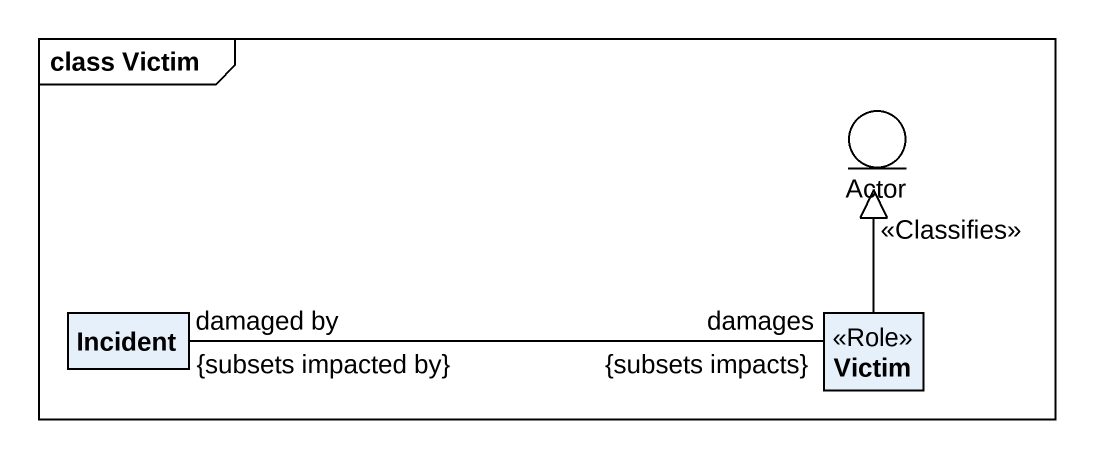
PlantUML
@startuml
mainframe class Victim
allowmixing
hide circle
hide empty members
entity "Actor" as Actor_
class Incident
class Victim <<Role>>
Incident "damaged by\n{subsets impacted by}" -right- "damages\n{subsets impacts}" Victim
Victim -up-|> Actor_ : <<Classifies>>
@enduml
